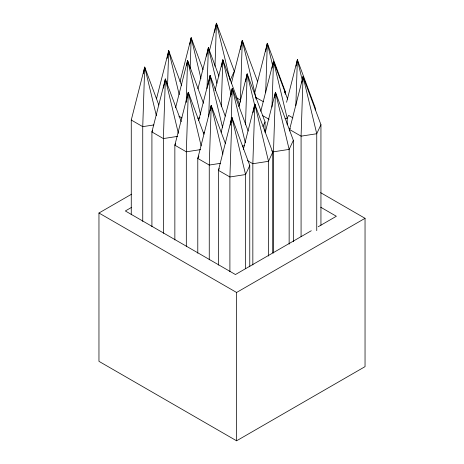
<?xml version="1.0" encoding="UTF-8"?>
<svg xmlns="http://www.w3.org/2000/svg" width="464" height="464" viewBox="0 0 464 464"><rect width="100%" height="100%" fill="white"/><g stroke="black" fill="none" stroke-linecap="round" stroke-linejoin="round"><path stroke-width="0.7" d="M158.821 105.026L144.716 67.094L142.738 126.655L142.738 221.403M167.533 85.921L168.705 50.762L181.546 85.306M186.209 102.144L187.589 60.529L203.458 103.199M190.153 68.637L191.18 37.787L203.017 69.617M207.019 88.618L208.382 47.717L218.962 76.166M208.748 116.36L210.111 75.458L225.22 116.099M215.006 66.253L216.439 23.2L234.326 71.288L230.127 80.336L216.439 23.2L209.363 51.063M221.27 106.5L222.819 59.856L239.697 105.241M231.165 122.096L232.284 88.369L248.153 131.039M240.311 102.161L242.289 40.432L257.653 81.751M245.485 124.868L247.179 73.921L265.06 122.009L265.06 132.136M265.675 92.777L267.322 43.262L285.209 91.356L285.209 94.244M271.985 107.109L273.511 61.184L287.616 99.116M295.846 105.693L297.378 59.769L315.259 107.863L315.259 110.032M143.376 73.469L144.716 67.094L156.362 115.698M167.069 58.522L168.705 50.762L179.214 94.656M163.427 88.183L165.364 79.013L181.233 121.684M189.84 44.132L191.18 37.787L200.941 78.526M186.551 65.465L187.589 60.529L200.61 114.875M186.221 102.132L188.297 92.255L203.916 134.253M206.613 56.121L208.382 47.717L216.897 83.253M214.507 32.37L216.439 23.2L216.659 24.633M208.029 85.335L210.111 75.458L222.627 127.716M210.198 110.438L211.236 105.496L225.342 143.428M221.334 66.915L222.819 59.856L231.165 94.697M240.358 49.602L242.289 40.432L255.977 97.568L255.977 99.012M230.649 96.129L232.284 88.369L245.305 142.721M230.248 125.176L231.884 117.415L249.765 165.509L249.765 266.765M245.543 81.681L247.179 73.921L254.69 105.276M265.541 51.73L267.322 43.262L272.664 65.557M253.037 112.642L254.817 104.174L272.704 152.267L272.704 252.799M272.026 68.237L273.511 61.184L287.199 118.32L287.199 124.828M274.276 97.898L275.465 92.255L293.347 140.348L293.347 241.605M296.038 66.12L297.378 59.769L302.215 79.976M301.716 82.952L303.056 76.601L320.943 124.694L320.943 225.226M131.266 214.78L131.266 120.031L144.716 67.094M156.49 98.82L168.705 50.762L168.925 52.188M180.032 81.664L191.18 37.787L191.51 39.927M175.554 107.892L187.589 60.529L187.92 62.669M197.942 88.815L208.382 47.717L208.713 49.863M198.609 120.733L210.111 75.458M215.035 90.509L222.819 59.856L223.039 61.289M231.316 83.619L242.289 40.432L242.62 42.578M221.137 132.252L232.284 88.369L232.505 89.801M238.861 106.656L247.179 73.921M254.933 92.023L267.322 43.262L267.653 45.408M243.316 149.449L254.817 104.174L268.505 161.31L268.505 256.058M260.774 111.337L273.511 61.184L273.737 62.611M265.199 132.658L275.465 92.255L289.147 149.391L289.147 244.139M286.578 102.26L297.378 59.769M152.47 130.744L151.914 131.95L151.914 226.699M175.688 143.382L174.853 145.191L174.853 239.94M198.905 156.026L197.786 158.439L197.786 253.187M219.269 168.548L218.434 170.358L218.434 265.106M255.977 97.568L263.482 101.749M262.96 126.533L265.06 122.009M249.765 165.509L245.566 174.551L245.566 268.581M284.606 92.643L285.209 91.356M272.704 152.267L268.505 161.31L252.839 163.734L247.405 160.596M290.168 128.337L289.606 129.537L289.606 130.987M293.347 140.348L289.147 149.391L273.482 151.815L271.672 150.771M320.943 124.694L316.744 133.736L316.744 230.654M320.624 192.67L365.04 218.318L365.04 366.641L236.588 440.8L98.96 361.34L98.96 213.017L131.544 194.207M131.544 207.391L125.338 210.969L235.439 274.537L311.292 230.741M318.188 226.763L336.365 216.265L320.728 207.234M98.96 213.017L236.588 292.477L365.04 218.318M153.88 124.932L142.738 126.655L131.266 120.031M197.716 118.21L199.851 117.879M285.064 118.651L287.199 118.32L288.562 115.385L292.912 117.897M177.625 136.37L163.38 138.574L151.914 131.95L165.364 79.013L178.379 133.359M200.564 149.611L186.319 151.815L174.853 145.191L188.297 92.255L201.15 145.905M242.411 146.056L244.545 145.725M220.4 163.334L209.258 165.056L197.786 158.439L211.236 105.496L222.882 154.1M236.686 97.898L240.311 99.992M262.479 115.513L269.12 119.347M178.971 116.249L181.987 117.995M203.302 132.228L204.508 132.924M303.386 78.747L303.056 76.601L289.606 129.537L301.078 136.161L316.744 133.736L303.056 76.601L301.078 136.161L301.078 236.698M275.906 95.114L275.465 92.255L273.482 151.815L273.482 253.071M255.154 106.32L254.817 104.174L252.839 163.734L252.839 264.99M232.325 120.28L231.884 117.415L218.434 170.358L229.9 176.975L245.566 174.551L231.884 117.415L229.9 176.975L229.9 271.724M211.567 107.642L211.236 105.496L209.258 165.056L209.258 259.805M188.523 93.687L188.297 92.255L186.319 151.815L186.319 246.564M165.584 80.44L165.364 79.013L163.38 138.574L163.38 233.322M236.588 292.477L236.588 440.8"/></g></svg>
